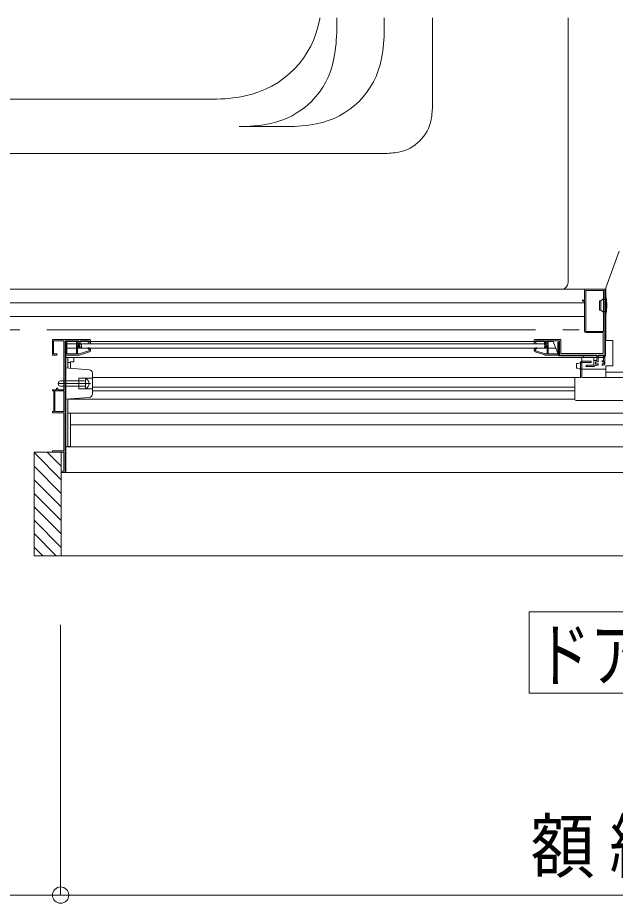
# Model space of a CAD drawing. Units: millimetres on the paper. Extents: x -305 to 305, y -152 to 152.
# Drawn here: x -124.21 to -102.2, y -110.05 to -77.43 of the extents above; entities that cross this region are included whole.
import ezdxf
from ezdxf.enums import TextEntityAlignment as Align

# ---------------------------------------------------------------- set-up
doc = ezdxf.new("R2010")
doc.units = ezdxf.units.MM
doc.linetypes.add('LONG_DOUBLE_CHAIN', pattern=[21.8, 18, -1, 0.6, -0.6, 0.6, -1])
doc.layers.add('0-0_0', color=7, linetype='Continuous', lineweight=9)
doc.layers.add('0-1_VIEW0001', color=7, linetype='Continuous', lineweight=9)
doc.styles.add('ＭＳ ゴシック', font='')
doc.styles.get('ＭＳ ゴシック').set_extended_font_data('MS Gothic')

# ---------------------------------------------------------------- blocks, each defined once
blk = doc.blocks.new('_ORIGIN')
at = {"layer": '0-0_0'}
blk.add_line((0, 0), (-1, 0), dxfattribs=at)
blk.add_circle((0, 0), 0.5, dxfattribs=at)

msp = doc.modelspace()

# ---------------------------------------------------------------- linework, layer by layer
at = {"layer": '0-1_VIEW0001'}
for p, q in [((-112.46, -77.427), (-112.46, -77.84)), ((-110.71, -77.427), (-110.71, -77.84)), ((-108.934, -77.427), (-108.934, -80.629)), ((-103.934, -77.427), (-103.934, -87.177)), ((-132.837, -80.427), (-117.032, -80.427)), ((-116.056, -81.435), (-114.306, -81.435)), ((-138.637, -82.427), (-110.732, -82.427)), ((-102.543, -87.375), (-102.061, -86.025)), ((-102.549, -89.315), (-102.549, -87.409)), ((-142.884, -87.427), (-104.184, -87.427)), ((-103.334, -87.811), (-103.334, -87.476)), ((-103.289, -88.966), (-103.289, -87.486)), ((-103.289, -88.966), (-103.289, -87.486)), ((-103.284, -87.426), (-102.599, -87.426)), ((-103.274, -87.471), (-102.649, -87.471)), ((-103.274, -87.471), (-102.649, -87.471)), ((-102.634, -87.486), (-102.634, -88.966)), ((-102.634, -87.486), (-102.634, -88.966)), ((-102.584, -87.441), (-102.584, -90.176)), ((-102.584, -87.726), (-102.564, -87.726)), ((-103.334, -87.926), (-143.434, -87.926)), ((-103.409, -87.856), (-103.409, -87.836)), ((-103.399, -87.826), (-103.349, -87.826)), ((-103.349, -87.866), (-103.399, -87.866)), ((-103.334, -88.976), (-103.334, -87.881)), ((-102.784, -87.851), (-102.734, -87.851)), ((-102.784, -88.201), (-102.784, -87.851)), ((-102.734, -87.851), (-102.656, -87.792)), ((-102.734, -87.851), (-102.734, -88.201)), ((-102.599, -87.809), (-102.618, -87.809)), ((-102.784, -88.201), (-102.734, -88.201)), ((-102.734, -88.201), (-102.656, -88.261)), ((-102.599, -88.244), (-102.618, -88.244)), ((-102.584, -88.326), (-102.564, -88.326)), ((-143.434, -88.426), (-103.334, -88.426)), ((-103.334, -88.426), (-143.434, -88.426)), ((-102.644, -89.026), (-103.284, -89.026)), ((-102.649, -88.981), (-103.274, -88.981)), ((-102.649, -88.981), (-103.274, -88.981)), ((-102.644, -89.791), (-102.644, -89.026)), ((-122.934, -89.292), (-122.934, -89.852)), ((-121.559, -89.277), (-122.919, -89.277)), ((-122.434, -89.357), (-122.434, -94.177)), ((-104.484, -89.357), (-122.434, -89.357)), ((-122.049, -89.405), (-122.049, -89.376)), ((-122.034, -89.361), (-122.033, -89.361)), ((-122.02, -89.369), (-121.979, -89.442)), ((-121.584, -89.332), (-121.584, -89.387)), ((-121.534, -89.437), (-121.534, -89.302)), ((-105.184, -89.421), (-105.184, -89.301)), ((-105.159, -89.276), (-104.224, -89.276)), ((-105.134, -89.341), (-105.134, -89.386)), ((-104.819, -89.331), (-105.124, -89.331)), ((-104.809, -89.454), (-104.809, -89.341)), ((-104.764, -89.341), (-104.764, -89.435)), ((-104.269, -89.331), (-104.754, -89.331)), ((-104.699, -89.369), (-104.739, -89.442)), ((-104.684, -89.361), (-104.685, -89.361)), ((-104.669, -89.405), (-104.669, -89.376)), ((-104.484, -89.357), (-104.284, -89.876)), ((-104.259, -89.836), (-104.259, -89.341)), ((-104.199, -89.301), (-104.199, -89.791)), ((-102.549, -89.315), (-102.284, -89.315)), ((-122.444, -89.806), (-122.444, -89.425)), ((-122.434, -89.437), (-104.809, -89.437)), ((-104.392, -89.597), (-122.434, -89.597)), ((-122.399, -89.391), (-122.399, -89.806)), ((-122.049, -89.806), (-122.049, -89.489)), ((-122.028, -89.447), (-122.047, -89.412)), ((-122.045, -89.478), (-122.031, -89.464)), ((-121.979, -89.476), (-122, -89.497)), ((-121.989, -89.487), (-121.989, -89.503)), ((-121.959, -89.446), (-121.982, -89.469)), ((-121.982, -89.528), (-121.961, -89.564)), ((-121.974, -89.462), (-121.974, -89.465)), ((-121.915, -89.554), (-121.942, -89.509)), ((-121.94, -89.577), (-121.928, -89.577)), ((-121.939, -89.49), (-121.914, -89.465)), ((-121.859, -89.437), (-121.859, -89.597)), ((-121.624, -89.604), (-121.624, -89.601)), ((-121.584, -89.651), (-121.62, -89.614)), ((-121.609, -89.412), (-121.609, -89.437)), ((-121.609, -89.586), (-121.59, -89.586)), ((-121.594, -89.437), (-121.549, -89.437)), ((-121.58, -89.591), (-121.539, -89.632)), ((-121.579, -89.682), (-121.579, -89.661)), ((-121.534, -89.643), (-121.534, -89.69)), ((-105.184, -89.643), (-105.184, -89.69)), ((-105.139, -89.591), (-105.18, -89.632)), ((-105.124, -89.436), (-105.169, -89.436)), ((-105.139, -89.682), (-105.139, -89.661)), ((-105.135, -89.651), (-105.099, -89.614)), ((-104.785, -89.804), (-105.129, -89.697)), ((-105.109, -89.586), (-105.128, -89.586)), ((-105.109, -89.411), (-105.109, -89.421)), ((-105.094, -89.604), (-105.094, -89.601)), ((-104.779, -89.49), (-104.805, -89.464)), ((-104.803, -89.554), (-104.777, -89.508)), ((-104.779, -89.576), (-104.79, -89.576)), ((-104.76, -89.446), (-104.737, -89.469)), ((-104.736, -89.528), (-104.757, -89.564)), ((-104.744, -89.462), (-104.744, -89.465)), ((-104.74, -89.476), (-104.719, -89.497)), ((-104.729, -89.487), (-104.729, -89.503)), ((-104.714, -89.508), (-104.714, -89.791)), ((-104.69, -89.447), (-104.671, -89.412)), ((-104.674, -89.478), (-104.688, -89.464)), ((-104.669, -89.791), (-104.669, -89.489)), ((-104.319, -89.391), (-104.319, -89.791)), ((-104.274, -89.79), (-104.274, -89.425)), ((-122.934, -89.852), (-122.774, -89.852)), ((-122.759, -89.837), (-122.759, -89.827)), ((-122.459, -89.806), (-122.444, -89.806)), ((-122.459, -89.836), (-122.459, -89.816)), ((-122.434, -89.937), (-102.609, -89.937)), ((-122.399, -89.806), (-122.049, -89.806)), ((-122.364, -90.334), (-122.364, -89.937)), ((-122.139, -89.937), (-122.139, -90.097)), ((-105.149, -89.737), (-104.799, -89.847)), ((-104.729, -89.806), (-104.769, -89.806)), ((-104.769, -89.851), (-104.274, -89.851)), ((-104.334, -89.806), (-104.654, -89.806)), ((-102.559, -89.876), (-104.284, -89.876)), ((-104.259, -89.836), (-104.259, -89.816)), ((-102.879, -89.851), (-104.244, -89.851)), ((-104.199, -89.791), (-102.644, -89.791)), ((-103.434, -90.676), (-103.434, -89.937)), ((-103.384, -89.876), (-103.384, -89.937)), ((-102.984, -89.936), (-102.984, -90.086)), ((-102.879, -90.041), (-102.879, -89.851)), ((-102.634, -89.851), (-102.634, -90.051)), ((-102.609, -89.876), (-102.609, -89.937)), ((-122.459, -90.327), (-121.575, -90.393)), ((-122.264, -90.122), (-122.364, -90.122)), ((-122.264, -90.102), (-122.264, -90.341)), ((-122.139, -90.097), (-122.257, -90.097)), ((-103.597, -90.34), (-103.624, -90.334)), ((-103.597, -90.163), (-103.524, -90.149)), ((-103.524, -90.354), (-103.597, -90.34)), ((-103.524, -90.149), (-103.499, -90.144)), ((-103.499, -90.359), (-103.524, -90.354)), ((-103.499, -90.144), (-103.434, -90.144)), ((-103.484, -90.676), (-103.484, -90.126)), ((-103.434, -90.076), (-103.099, -90.076)), ((-103.099, -90.126), (-103.419, -90.126)), ((-103.277, -90.248), (-103.242, -90.228)), ((-102.994, -90.276), (-103.269, -90.276)), ((-103.235, -90.226), (-102.999, -90.226)), ((-103.084, -90.091), (-103.084, -90.111)), ((-102.984, -90.211), (-102.984, -90.066)), ((-102.969, -90.051), (-102.889, -90.051)), ((-102.934, -90.111), (-102.934, -90.166)), ((-102.844, -90.226), (-102.931, -90.226)), ((-102.844, -90.101), (-102.924, -90.101)), ((-102.924, -90.176), (-102.844, -90.176)), ((-102.829, -90.191), (-102.829, -90.211)), ((-102.679, -90.086), (-102.679, -90.076)), ((-102.679, -90.211), (-102.679, -90.191)), ((-102.664, -90.061), (-102.644, -90.061)), ((-102.634, -90.101), (-102.664, -90.101)), ((-102.664, -90.176), (-102.634, -90.176)), ((-102.634, -90.226), (-102.664, -90.226)), ((-102.624, -90.166), (-102.624, -90.111)), ((-102.549, -90.252), (-102.549, -90.676)), ((-121.46, -90.677), (-103.484, -90.677)), ((-121.459, -91.286), (-121.459, -90.518)), ((-103.684, -91.486), (-103.684, -90.677)), ((-103.499, -90.359), (-103.434, -90.359)), ((-103.434, -90.377), (-102.549, -90.377)), ((-103.434, -90.676), (-83.359, -90.676)), ((-121.534, -90.902), (-122.734, -90.902)), ((-122.709, -90.967), (-122.639, -91.002)), ((-121.779, -90.802), (-122.639, -90.802)), ((-121.779, -91.002), (-122.639, -91.002)), ((-121.959, -91.102), (-121.959, -90.702)), ((-121.459, -90.702), (-121.959, -90.702)), ((-121.779, -90.802), (-121.739, -90.809)), ((-121.779, -91.002), (-121.739, -90.994)), ((-121.709, -91.081), (-121.709, -90.722)), ((-122.839, -91.172), (-122.839, -91.932)), ((-122.509, -91.172), (-122.839, -91.172)), ((-122.509, -91.172), (-122.509, -91.932)), ((-121.459, -91.102), (-121.959, -91.102)), ((-121.459, -91.034), (-103.684, -91.034)), ((-103.684, -91.174), (-121.459, -91.174)), ((-122.459, -91.477), (-121.575, -91.41)), ((-122.364, -93.207), (-122.364, -91.472)), ((-103.684, -91.482), (-122.364, -91.482)), ((-103.643, -91.526), (-84.059, -91.526)), ((-122.934, -91.932), (-122.934, -91.977)), ((-122.884, -91.932), (-122.934, -91.932)), ((-122.934, -91.977), (-122.509, -91.977)), ((-122.839, -91.932), (-122.509, -91.932)), ((-122.364, -91.992), (-85.309, -91.992)), ((-85.309, -92.422), (-122.264, -92.422)), ((-122.434, -93.237), (-66.155, -93.237)), ((-123.609, -97.247), (-123.609, -93.426)), ((-122.509, -93.426), (-123.609, -93.426)), ((-122.609, -94.446), (-123.609, -93.446)), ((-122.609, -93.946), (-123.129, -93.426)), ((-122.609, -97.247), (-122.609, -93.426)), ((-122.609, -94.946), (-123.609, -93.947)), ((-122.609, -94.142), (-122.609, -94.162)), ((-122.434, -94.177), (-67.33, -94.177)), ((-122.609, -95.447), (-123.609, -94.447)), ((-122.609, -95.947), (-123.609, -94.946)), ((-122.609, -96.441), (-123.609, -95.441)), ((-122.609, -96.936), (-123.609, -95.936)), ((-122.794, -97.247), (-123.609, -96.431)), ((-123.289, -97.247), (-123.609, -96.926)), ((-123.609, -97.247), (-63.134, -97.247)), ((-105.372, -102.309), (-105.372, -99.309)), ((-105.372, -99.309), (-81.372, -99.309)), ((-122.629, -99.787), (-122.629, -109.746)), ((-122.629, -99.787), (-122.629, -109.746)), ((-105.372, -102.309), (-81.372, -102.309)), ((-123.229, -109.746), (-142.834, -109.746)), ((-64.734, -109.746), (-122.029, -109.746))]:
    msp.add_line(p, q, dxfattribs=at)
at = {"layer": '0-1_VIEW0001', "linetype": 'LONG_DOUBLE_CHAIN'}
msp.add_line((-144.934, -88.926), (-103.334, -88.926), dxfattribs=at)
at = {"layer": '0-1_VIEW0001', "color": 5}
msp.add_line((-66.356, -90.477), (-102.549, -90.477), dxfattribs=at)
at = {"layer": '0-1_VIEW0001'}
for points in [[(-103.284, -87.426), (-144.434, -87.426), (-144.434, -77.426)], [(-103.334, -87.476), (-103.32, -87.441), (-103.284, -87.426)], [(-102.599, -87.426), (-102.589, -87.431), (-102.584, -87.441)], [(-102.549, -87.426), (-102.559, -87.426), (-102.559, -89.876)], [(-103.409, -87.836), (-103.406, -87.829), (-103.399, -87.826)], [(-103.399, -87.866), (-103.406, -87.863), (-103.409, -87.856)], [(-103.349, -87.826), (-103.339, -87.822), (-103.334, -87.811)], [(-103.334, -87.881), (-103.339, -87.871), (-103.349, -87.866)], [(-103.284, -89.026), (-103.32, -89.012), (-103.334, -88.976)], [(-122.919, -89.277), (-122.93, -89.281), (-122.934, -89.292)], [(-122.774, -89.812), (-122.889, -89.812), (-122.889, -89.332)], [(-122.889, -89.332), (-122.509, -89.332), (-122.509, -91.127), (-122.734, -91.127), (-122.734, -91.077)], [(-122.609, -94.177), (-122.459, -94.177), (-122.459, -89.332), (-121.954, -89.332), (-121.954, -89.435)], [(-122.449, -89.414), (-122.441, -89.364), (-122.399, -89.391)], [(-122.049, -89.376), (-122.045, -89.366), (-122.034, -89.361)], [(-122.033, -89.361), (-122.025, -89.363), (-122.02, -89.369)], [(-121.909, -89.454), (-121.909, -89.332), (-121.584, -89.332)], [(-121.534, -89.302), (-121.542, -89.284), (-121.559, -89.277)], [(-105.184, -89.301), (-105.177, -89.284), (-105.159, -89.276)], [(-105.124, -89.331), (-105.131, -89.334), (-105.134, -89.341)], [(-104.809, -89.341), (-104.812, -89.334), (-104.819, -89.331)], [(-104.754, -89.331), (-104.761, -89.334), (-104.764, -89.341)], [(-104.685, -89.361), (-104.693, -89.363), (-104.699, -89.369)], [(-104.669, -89.376), (-104.674, -89.366), (-104.684, -89.361)], [(-104.269, -89.414), (-104.277, -89.364), (-104.319, -89.391)], [(-104.259, -89.341), (-104.262, -89.334), (-104.269, -89.331)], [(-104.224, -89.276), (-104.207, -89.284), (-104.199, -89.301)], [(-102.549, -90.252), (-102.284, -90.252), (-102.284, -89.315)], [(-122.444, -89.425), (-122.446, -89.419), (-122.449, -89.414)], [(-122.047, -89.412), (-122.049, -89.409), (-122.049, -89.405)], [(-122.049, -89.489), (-122.048, -89.483), (-122.045, -89.478)], [(-122.031, -89.464), (-122.027, -89.456), (-122.028, -89.447)], [(-122, -89.497), (-122.003, -89.502), (-122.004, -89.508)], [(-122.004, -89.508), (-122.004, -89.806), (-121.941, -89.806), (-121.59, -89.697)], [(-121.982, -89.469), (-121.987, -89.477), (-121.989, -89.487)], [(-121.989, -89.503), (-121.988, -89.516), (-121.982, -89.528)], [(-121.979, -89.442), (-121.976, -89.452), (-121.974, -89.462)], [(-121.974, -89.465), (-121.975, -89.471), (-121.979, -89.476)], [(-121.961, -89.564), (-121.952, -89.573), (-121.94, -89.577)], [(-121.954, -89.435), (-121.955, -89.441), (-121.959, -89.446)], [(-121.942, -89.509), (-121.944, -89.499), (-121.939, -89.49)], [(-121.928, -89.577), (-121.915, -89.569), (-121.915, -89.554)], [(-121.914, -89.465), (-121.91, -89.46), (-121.909, -89.454)], [(-121.624, -89.601), (-121.62, -89.591), (-121.609, -89.586)], [(-121.62, -89.614), (-121.623, -89.61), (-121.624, -89.604)], [(-121.584, -89.387), (-121.587, -89.394), (-121.594, -89.397), (-121.605, -89.401), (-121.609, -89.412)], [(-121.59, -89.586), (-121.585, -89.587), (-121.58, -89.591)], [(-121.59, -89.697), (-121.582, -89.691), (-121.579, -89.682)], [(-121.579, -89.661), (-121.58, -89.655), (-121.584, -89.651)], [(-121.534, -89.69), (-121.544, -89.719), (-121.569, -89.737)], [(-121.539, -89.632), (-121.535, -89.637), (-121.534, -89.643)], [(-105.169, -89.436), (-105.18, -89.432), (-105.184, -89.421)], [(-105.18, -89.632), (-105.183, -89.637), (-105.184, -89.643)], [(-105.184, -89.69), (-105.175, -89.719), (-105.149, -89.737)], [(-105.128, -89.586), (-105.134, -89.587), (-105.139, -89.591)], [(-105.139, -89.661), (-105.138, -89.655), (-105.135, -89.651)], [(-105.129, -89.697), (-105.136, -89.691), (-105.139, -89.682)], [(-105.134, -89.386), (-105.131, -89.393), (-105.124, -89.396), (-105.114, -89.401), (-105.109, -89.411)], [(-105.109, -89.421), (-105.114, -89.432), (-105.124, -89.436)], [(-105.094, -89.601), (-105.099, -89.591), (-105.109, -89.586)], [(-105.099, -89.614), (-105.095, -89.61), (-105.094, -89.604)], [(-104.805, -89.464), (-104.808, -89.46), (-104.809, -89.454)], [(-104.79, -89.576), (-104.803, -89.569), (-104.803, -89.554)], [(-104.777, -89.508), (-104.775, -89.499), (-104.779, -89.49)], [(-104.757, -89.564), (-104.766, -89.573), (-104.779, -89.576)], [(-104.764, -89.435), (-104.763, -89.441), (-104.76, -89.446)], [(-104.739, -89.442), (-104.743, -89.452), (-104.744, -89.462)], [(-104.744, -89.465), (-104.743, -89.471), (-104.74, -89.476)], [(-104.737, -89.469), (-104.731, -89.477), (-104.729, -89.487)], [(-104.729, -89.503), (-104.731, -89.516), (-104.736, -89.528)], [(-104.719, -89.497), (-104.715, -89.502), (-104.714, -89.508)], [(-104.688, -89.464), (-104.692, -89.456), (-104.69, -89.447)], [(-104.669, -89.489), (-104.67, -89.483), (-104.674, -89.478)], [(-104.671, -89.412), (-104.67, -89.409), (-104.669, -89.405)], [(-104.274, -89.425), (-104.273, -89.419), (-104.269, -89.414)], [(-122.759, -89.827), (-122.764, -89.816), (-122.774, -89.812)], [(-122.774, -89.852), (-122.764, -89.847), (-122.759, -89.837)], [(-121.569, -89.737), (-121.934, -89.851), (-122.459, -89.851)], [(-104.799, -89.847), (-104.784, -89.85), (-104.769, -89.851)], [(-104.769, -89.806), (-104.777, -89.806), (-104.785, -89.804)], [(-104.714, -89.791), (-104.719, -89.802), (-104.729, -89.806)], [(-104.654, -89.806), (-104.665, -89.802), (-104.669, -89.791)], [(-104.319, -89.791), (-104.324, -89.802), (-104.334, -89.806)], [(-104.259, -89.816), (-104.261, -89.809), (-104.267, -89.803), (-104.272, -89.798), (-104.274, -89.79)], [(-104.274, -89.851), (-104.264, -89.847), (-104.259, -89.836)], [(-104.244, -89.851), (-104.255, -89.847), (-104.259, -89.836)], [(-102.634, -89.851), (-102.829, -89.851), (-102.829, -90.086)], [(-122.264, -90.102), (-122.264, -90.1), (-122.263, -90.099), (-122.26, -90.097), (-122.258, -90.097), (-122.257, -90.097)], [(-103.597, -90.163), (-103.624, -90.169), (-103.624, -90.334)], [(-103.269, -90.276), (-103.284, -90.265), (-103.277, -90.248)], [(-103.242, -90.228), (-103.238, -90.227), (-103.235, -90.226)], [(-102.999, -90.226), (-102.989, -90.222), (-102.984, -90.211)], [(-102.931, -90.226), (-102.94, -90.23), (-102.946, -90.238), (-102.963, -90.266), (-102.994, -90.276)], [(-102.984, -90.066), (-102.98, -90.056), (-102.969, -90.051)], [(-102.924, -90.101), (-102.931, -90.104), (-102.934, -90.111)], [(-102.934, -90.166), (-102.931, -90.173), (-102.924, -90.176)], [(-102.889, -90.051), (-102.882, -90.048), (-102.879, -90.041)], [(-102.829, -90.086), (-102.834, -90.097), (-102.844, -90.101)], [(-102.844, -90.176), (-102.834, -90.181), (-102.829, -90.191)], [(-102.829, -90.211), (-102.834, -90.222), (-102.844, -90.226)], [(-102.679, -90.076), (-102.675, -90.066), (-102.664, -90.061)], [(-102.664, -90.101), (-102.675, -90.097), (-102.679, -90.086)], [(-102.679, -90.191), (-102.675, -90.181), (-102.664, -90.176)], [(-102.664, -90.226), (-102.675, -90.222), (-102.679, -90.211)], [(-102.644, -90.061), (-102.637, -90.058), (-102.634, -90.051)], [(-102.624, -90.111), (-102.627, -90.104), (-102.634, -90.101)], [(-102.634, -90.176), (-102.627, -90.173), (-102.624, -90.166)], [(-102.584, -90.176), (-102.599, -90.212), (-102.634, -90.226)], [(-122.639, -90.802), (-122.709, -90.837), (-122.709, -90.967)], [(-122.779, -91.127), (-122.934, -91.127), (-122.934, -91.172)], [(-122.934, -91.172), (-122.884, -91.172), (-122.884, -91.932)], [(-122.734, -91.077), (-122.779, -91.077), (-122.779, -91.127)], [(-122.509, -91.977), (-122.509, -93.382), (-122.934, -93.382), (-122.934, -93.426)], [(-122.264, -91.992), (-122.264, -93.222), (-122.349, -93.222)], [(-122.509, -93.426), (-122.509, -94.127), (-122.609, -94.127)]]:
    msp.add_lwpolyline(points, dxfattribs=at)
for centre, radius, start, end in [((-116.534, -76.877), 3.5, 281.4783, 350.3037), ((-119.984, -76.287), 7, 350.2391, 350.6289), ((-118.46, -77.84), 6, 349.5247, 0), ((-116.71, -77.84), 6, 349.5247, 0), ((-115.51, -78.385), 3, 280.4753, 349.5247), ((-113.76, -78.385), 3, 280.4753, 349.5247), ((-117.032, -74.427), 6, 270, 281.4783), ((-111.934, -80.629), 3, 349.5247, 0), ((-110.459, -80.902), 1.5, 280.4753, 349.5247), ((-116.056, -75.435), 6, 270, 280.4753), ((-114.306, -75.435), 6, 270, 280.4753), ((-110.732, -79.427), 3, 270, 280.4753), ((-104.184, -87.177), 0.25, 270, 0), ((-102.449, -87.409), 0.1, 160.3462, 180), ((-103.274, -87.486), 0.015, 90, 180), ((-103.274, -87.486), 0.015, 90, 180), ((-102.649, -87.486), 0.015, 0, 90), ((-102.649, -87.486), 0.015, 0, 90), ((-102.564, -87.751), 0.025, 12.424, 90), ((-103.812, -88.026), 1.303, 347.576, 12.424), ((-102.647, -87.804), 0.015, 19.4712, 127.1608), ((-102.618, -87.794), 0.015, 199.4712, 270), ((-102.599, -87.794), 0.015, 270, 0), ((-102.647, -88.249), 0.015, 232.8391, 340.5288), ((-102.618, -88.259), 0.015, 90, 160.5288), ((-102.599, -88.259), 0.015, 0, 90), ((-102.564, -88.301), 0.025, 270, 347.576), ((-103.274, -88.966), 0.015, 180, 270), ((-103.274, -88.966), 0.015, 180, 270), ((-102.649, -88.966), 0.015, 270, 0), ((-102.649, -88.966), 0.015, 270, 0), ((-103.434, -90.126), 0.05, 90, 180), ((-103.419, -90.141), 0.015, 90, 180), ((-103.099, -90.091), 0.015, 0, 90), ((-103.099, -90.111), 0.015, 270, 0), ((-121.584, -90.518), 0.125, 0, 85.7108), ((-121.734, -90.784), 0.025, 259.909, 0), ((-121.734, -91.019), 0.025, 0, 100.091), ((-121.702, -90.722), 0.0077, 62.719, 180), ((-121.794, -90.902), 0.21, 297.281, 62.719), ((-121.702, -91.081), 0.0077, 180, 297.281), ((-121.584, -91.286), 0.125, 274.2892, 0), ((-103.644, -91.486), 0.04, 180, 270), ((-122.349, -93.207), 0.015, 180, 270)]:
    msp.add_arc(centre, radius, start, end, dxfattribs=at)

# ---------------------------------------------------------------- block references
at = {"layer": '0-1_VIEW0001', "xscale": 0.6, "yscale": 0.6}
msp.add_blockref('_ORIGIN', (-122.629, -109.746), dxfattribs=at)
at = {"layer": '0-1_VIEW0001', "xscale": 0.6, "yscale": 0.6, "rotation": 180}
msp.add_blockref('_ORIGIN', (-122.629, -109.746), dxfattribs=at)

# ---------------------------------------------------------------- texts
at = {"layer": '0-1_VIEW0001', "style": 'ＭＳ ゴシック'}
for s, width, p in [('ドア位置ＡＲ\u3000２００移動', 0.75, (-105.086, -102.429)), ('額', 0.9, (-105.319, -109.48)), ('縁', 0.9, (-102.411, -109.48))]:
    msp.add_text(s, height=1.921, dxfattribs=dict(at, width=width)).set_placement(p, align=Align.BOTTOM_LEFT)

doc.saveas('drawing.dxf')
